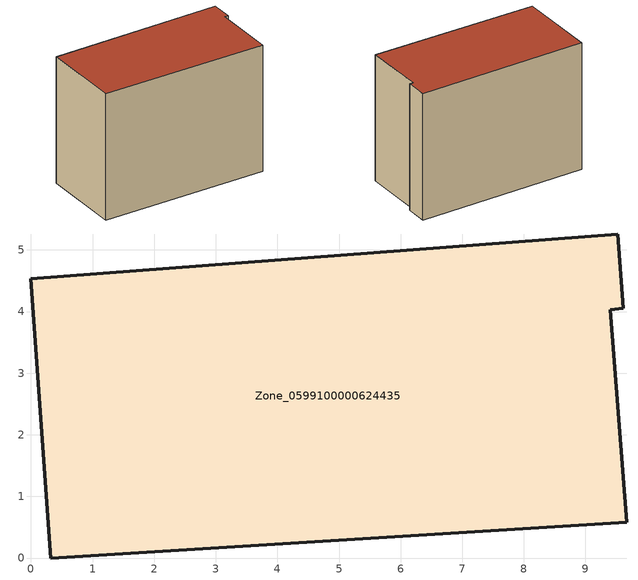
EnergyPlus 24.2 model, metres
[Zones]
Zone_0599100000624435
 floor ground (C_G): 0,4.53 9.53,5.26 9.62,4.05 9.41,4.03 9.67,0.58 0.32,0 z0
 wall outside (C_F): 0.32,0 9.67,0.58 9.41,4.03 9.62,4.05 9.53,5.26 0,4.53 0.32,0 z0:7.27
 roof outside (C_R): 9.53,5.26 0,4.53 0.32,0 9.67,0.58 9.41,4.03 9.62,4.05 z7.27
[BUILDING]
Pand.0599100000624435: North Axis=0; Terrain=City; Loads Convergence Tolerance Value=0.04; Temperature Convergence Tolerance Value=0.4; Solar Distribution=FullExterior; Maximum Number of Warmup Days=25; Minimum Number of Warmup Days=1
[Site:Location]
Rotterdam.The.Hague.AP_ZH_NLD Design_Conditions: Latitude=51.96; Longitude=4.45; Time Zone=1; Elevation=-4.5
[SITE:GROUNDTEMPERATURE:BUILDINGSURFACE]
18, 18, 18, 18, 18, 18, 18, 18, 18, 18, 18, 18
[MATERIAL] Thermal Absorptance=0.9; Solar Absorptance=0.7; Visible Absorptance=0.7
Name | Roughness | Thickness | Conductivity | Density | Specific Heat
G.TC.1946 | MediumSmooth | 0.15 | 1 | 540 | 1210
F.TC.1946 | Rough | 0.3 | 0.857143 | 1920 | 840
R.TC.1946 | MediumRough | 0.2 | 0.909091 | 1500 | 1000
[CONSTRUCTION]
C_G: G.TC.1946
C_F: F.TC.1946
C_R: R.TC.1946
[ZONE]
Zone_0599100000624435: Type=1; Multiplier=1; Ceiling Height=Autocalculate; Volume=Autocalculate; Floor Area=autocalculate; Part of Total Floor Area=Yes
[ZONEINFILTRATION:DESIGNFLOWRATE]
Infil_Zone_0599100000624435: Zone or ZoneList or Space or SpaceList=Zone_0599100000624435; Schedule=AlwaysOn; Design Flow Rate Calculation Method=Flow/Area; Flow Rate per Floor Area=0.003; Constant Term Coefficient=1; Temperature Term Coefficient=0; Velocity Term Coefficient=0; Velocity Squared Term Coefficient=0
[HVACTEMPLATE:ZONE:IDEALLOADSAIRSYSTEM]
Zone_0599100000624435: Maximum Heating Supply Air Temperature=50; Minimum Cooling Supply Air Temperature=13; Maximum Heating Supply Air Humidity Ratio=0.0156; Minimum Cooling Supply Air Humidity Ratio=0.0077; Heating Limit=NoLimit; Cooling Limit=NoLimit; Dehumidification Control Type=ConstantSensibleHeatRatio; Cooling Sensible Heat Ratio=0.7; Dehumidification Setpoint=60; Humidification Control Type=None; Humidification Setpoint=30; Outdoor Air Method=None; Outdoor Air Flow Rate per Person=0.00944; Outdoor Air Flow Rate per Zone Floor Area=0; Outdoor Air Flow Rate per Zone=0; Demand Controlled Ventilation Type=None; Outdoor Air Economizer Type=NoEconomizer; Heat Recovery Type=None; Sensible Heat Recovery Effectiveness=0.7; Latent Heat Recovery Effectiveness=0.65
[ZONECONTROL:THERMOSTAT]
ThermostatControl_Zone_0599100000624435: Zone or ZoneList=Zone_0599100000624435; Control Type Schedule=DualSetpointControlType; Control 1=Thermostat_Zone_0599100000624435; Temperature Difference Between Cutout And Setpoint=0
[THERMOSTATSETPOINT:DUALSETPOINT]
Thermostat_Zone_0599100000624435: Heating Setpoint Temperature Schedule=HeatingSetpoint_Zone_0599100000624435; Cooling Setpoint Temperature Schedule=CoolingSetpoint_Zone_0599100000624435
[SCHEDULE:COMPACT]
HeatingSetpoint_Zone_0599100000624435: Through: 12/31, For: AllDays, Until: 24:00, 21
CoolingSetpoint_Zone_0599100000624435: Through: 12/31, For: AllDays, Until: 24:00, 24
DualSetpointControlType: Through: 12/31, For: AllDays, Until: 24:00, 4
AlwaysOn: Through: 12/31, For: AllDays, Until: 24:00, 1
